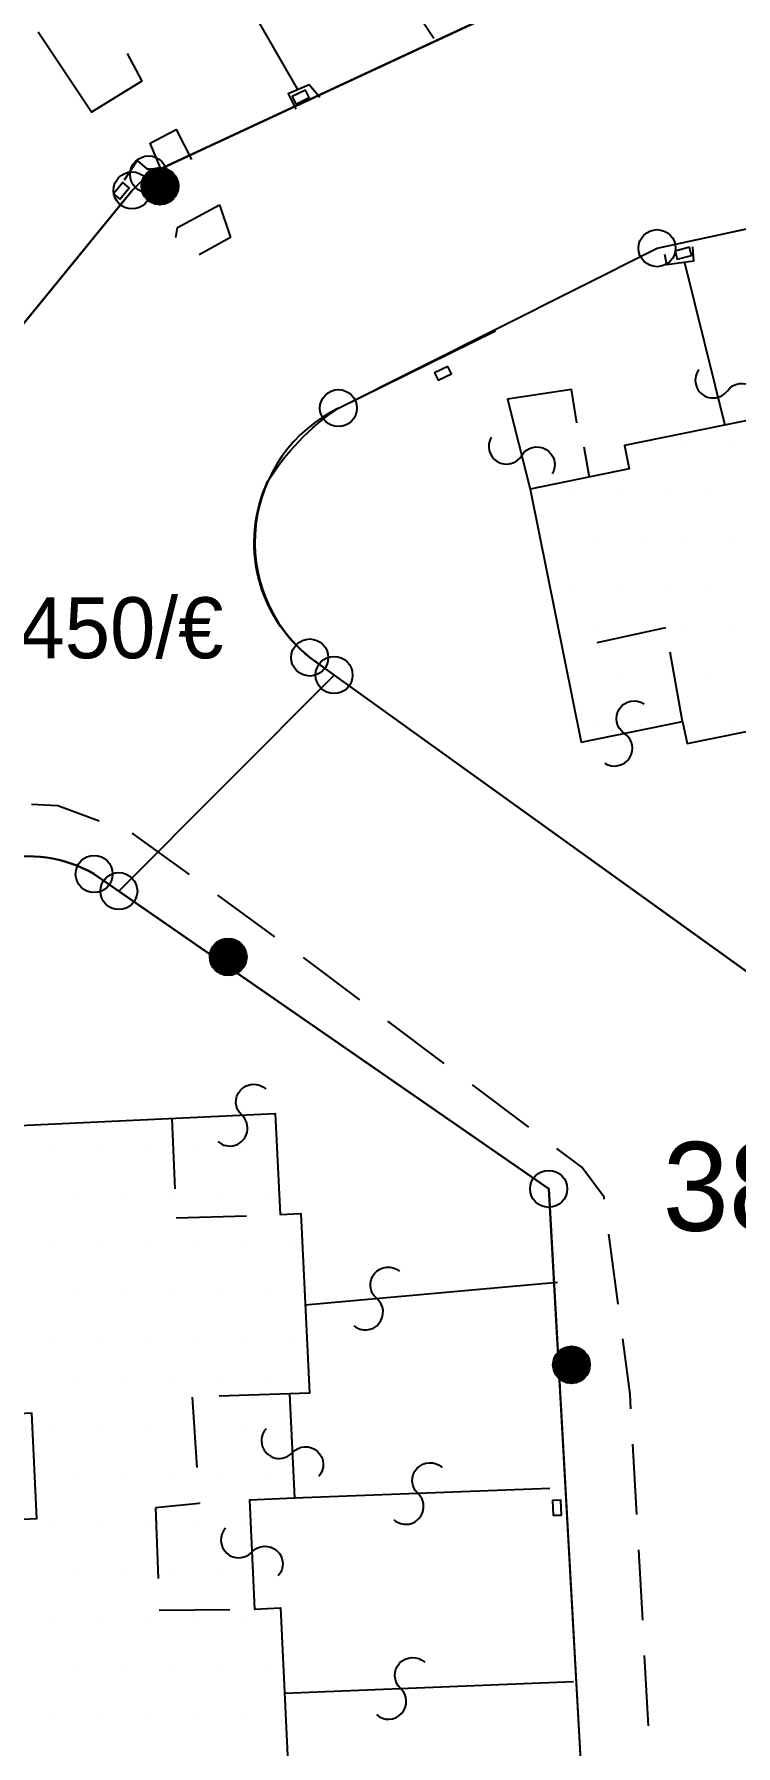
# Model space of a CAD drawing. Extents: x 160399 to 161261, y 619805 to 620526.
# Drawn here: x 160880.8 to 160904.5, y 620103.4 to 620161.2 of the extents above; entities that cross this region are included whole.
import ezdxf
from ezdxf.enums import TextEntityAlignment as Align

# ---------------------------------------------------------------- set-up
doc = ezdxf.new("R2010")
doc.units = 0
doc.header["$LTSCALE"] = 0.375
doc.header["$MEASUREMENT"] = 0
doc.linetypes.add('HIDDEN', pattern=[9.525, 6.35, -3.175])
doc.layers.get('0').update_dxf_attribs({"linetype": 'CONTINUOUS'})
for name, color, linetype in [('FNCP002', 251, 'CONTINUOUS'), ('PCLP004', 7, 'CONTINUOUS'), ('PCLS002', 2, 'CONTINUOUS'), ('PH-BLDH001', 3, 'CONTINUOUS'), ('PH-BLDP001', 3, 'CONTINUOUS'), ('PH-BLDP030', 3, 'HIDDEN'), ('PH-FNCP000', 3, 'CONTINUOUS'), ('PH-FNCP006', 3, 'CONTINUOUS'), ('PH-LGTS008', 3, 'CONTINUOUS'), ('PH-PHNS006', 3, 'CONTINUOUS'), ('PH-RODP021', 3, 'HIDDEN'), ('SRVS002', 6, 'CONTINUOUS'), ('SRVS007', 2, 'CONTINUOUS'), ('UD_PCLS008', 11, 'CONTINUOUS')]:
    doc.layers.add(name, color=color, linetype=linetype)
doc.styles.add('HEBTXT', font='hebtxt')

# ---------------------------------------------------------------- blocks, each defined once
blk = doc.blocks.new('*X21')
at = {"color": 0}
for p, q in [((160942.3375, 620156.875), (160942.3375, 620156.875)), ((160938.36875, 620155.2875), (160938.36875, 620155.2875)), ((160939.95625, 620155.2875), (160939.95625, 620155.2875)), ((160941.54375, 620155.2875), (160941.54375, 620155.2875)), ((160943.13125, 620155.2875), (160943.13125, 620155.2875)), ((160928.05, 620153.7), (160928.05, 620153.7)), ((160929.6375, 620153.7), (160929.6375, 620153.7)), ((160931.225, 620153.7), (160931.225, 620153.7)), ((160932.8125, 620153.7), (160932.8125, 620153.7)), ((160934.4, 620153.7), (160934.4, 620153.7)), ((160935.9875, 620153.7), (160935.9875, 620153.7)), ((160937.575, 620153.7), (160937.575, 620153.7)), ((160939.1625, 620153.7), (160939.1625, 620153.7)), ((160940.75, 620153.7), (160940.75, 620153.7)), ((160942.3375, 620153.7), (160942.3375, 620153.7)), ((160925.66875, 620152.1125), (160925.66875, 620152.1125)), ((160927.25625, 620152.1125), (160927.25625, 620152.1125)), ((160928.84375, 620152.1125), (160928.84375, 620152.1125)), ((160930.43125, 620152.1125), (160930.43125, 620152.1125)), ((160932.01875, 620152.1125), (160932.01875, 620152.1125)), ((160933.60625, 620152.1125), (160933.60625, 620152.1125)), ((160935.19375, 620152.1125), (160935.19375, 620152.1125)), ((160936.78125, 620152.1125), (160936.78125, 620152.1125)), ((160938.36875, 620152.1125), (160938.36875, 620152.1125)), ((160939.95625, 620152.1125), (160939.95625, 620152.1125)), ((160941.54375, 620152.1125), (160941.54375, 620152.1125)), ((160943.13125, 620152.1125), (160943.13125, 620152.1125)), ((160918.525, 620150.525), (160918.525, 620150.525)), ((160920.1125, 620150.525), (160920.1125, 620150.525)), ((160921.7, 620150.525), (160921.7, 620150.525)), ((160923.2875, 620150.525), (160923.2875, 620150.525)), ((160924.875, 620150.525), (160924.875, 620150.525)), ((160926.4625, 620150.525), (160926.4625, 620150.525)), ((160928.05, 620150.525), (160928.05, 620150.525)), ((160929.6375, 620150.525), (160929.6375, 620150.525)), ((160931.225, 620150.525), (160931.225, 620150.525)), ((160932.8125, 620150.525), (160932.8125, 620150.525)), ((160934.4, 620150.525), (160934.4, 620150.525)), ((160935.9875, 620150.525), (160935.9875, 620150.525)), ((160937.575, 620150.525), (160937.575, 620150.525)), ((160939.1625, 620150.525), (160939.1625, 620150.525)), ((160940.75, 620150.525), (160940.75, 620150.525)), ((160942.3375, 620150.525), (160942.3375, 620150.525)), ((160943.925, 620150.525), (160943.925, 620150.525)), ((160914.55625, 620148.9375), (160914.55625, 620148.9375)), ((160916.14375, 620148.9375), (160916.14375, 620148.9375)), ((160917.73125, 620148.9375), (160917.73125, 620148.9375)), ((160919.31875, 620148.9375), (160919.31875, 620148.9375)), ((160920.90625, 620148.9375), (160920.90625, 620148.9375)), ((160922.49375, 620148.9375), (160922.49375, 620148.9375)), ((160924.08125, 620148.9375), (160924.08125, 620148.9375)), ((160925.66875, 620148.9375), (160925.66875, 620148.9375)), ((160927.25625, 620148.9375), (160927.25625, 620148.9375)), ((160928.84375, 620148.9375), (160928.84375, 620148.9375)), ((160930.43125, 620148.9375), (160930.43125, 620148.9375)), ((160932.01875, 620148.9375), (160932.01875, 620148.9375)), ((160933.60625, 620148.9375), (160933.60625, 620148.9375)), ((160935.19375, 620148.9375), (160935.19375, 620148.9375)), ((160936.78125, 620148.9375), (160936.78125, 620148.9375)), ((160938.36875, 620148.9375), (160938.36875, 620148.9375)), ((160939.95625, 620148.9375), (160939.95625, 620148.9375)), ((160941.54375, 620148.9375), (160941.54375, 620148.9375)), ((160943.13125, 620148.9375), (160943.13125, 620148.9375)), ((160944.71875, 620148.9375), (160944.71875, 620148.9375)), ((160902.65, 620147.35), (160902.65, 620147.35)), ((160904.2375, 620147.35), (160904.2375, 620147.35)), ((160905.825, 620147.35), (160905.825, 620147.35)), ((160907.4125, 620147.35), (160907.4125, 620147.35)), ((160909, 620147.35), (160909, 620147.35)), ((160910.5875, 620147.35), (160910.5875, 620147.35)), ((160912.175, 620147.35), (160912.175, 620147.35)), ((160913.7625, 620147.35), (160913.7625, 620147.35)), ((160915.35, 620147.35), (160915.35, 620147.35)), ((160916.9375, 620147.35), (160916.9375, 620147.35)), ((160918.525, 620147.35), (160918.525, 620147.35)), ((160920.1125, 620147.35), (160920.1125, 620147.35)), ((160921.7, 620147.35), (160921.7, 620147.35)), ((160923.2875, 620147.35), (160923.2875, 620147.35)), ((160924.875, 620147.35), (160924.875, 620147.35)), ((160926.4625, 620147.35), (160926.4625, 620147.35)), ((160928.05, 620147.35), (160928.05, 620147.35)), ((160929.6375, 620147.35), (160929.6375, 620147.35)), ((160931.225, 620147.35), (160931.225, 620147.35)), ((160932.8125, 620147.35), (160932.8125, 620147.35)), ((160934.4, 620147.35), (160934.4, 620147.35)), ((160935.9875, 620147.35), (160935.9875, 620147.35)), ((160937.575, 620147.35), (160937.575, 620147.35)), ((160939.1625, 620147.35), (160939.1625, 620147.35)), ((160940.75, 620147.35), (160940.75, 620147.35)), ((160942.3375, 620147.35), (160942.3375, 620147.35)), ((160943.925, 620147.35), (160943.925, 620147.35)), ((160900.26875, 620145.7625), (160900.26875, 620145.7625)), ((160901.85625, 620145.7625), (160901.85625, 620145.7625)), ((160903.44375, 620145.7625), (160903.44375, 620145.7625)), ((160905.03125, 620145.7625), (160905.03125, 620145.7625)), ((160906.61875, 620145.7625), (160906.61875, 620145.7625)), ((160908.20625, 620145.7625), (160908.20625, 620145.7625)), ((160909.79375, 620145.7625), (160909.79375, 620145.7625)), ((160911.38125, 620145.7625), (160911.38125, 620145.7625)), ((160912.96875, 620145.7625), (160912.96875, 620145.7625)), ((160914.55625, 620145.7625), (160914.55625, 620145.7625)), ((160916.14375, 620145.7625), (160916.14375, 620145.7625)), ((160917.73125, 620145.7625), (160917.73125, 620145.7625)), ((160919.31875, 620145.7625), (160919.31875, 620145.7625)), ((160920.90625, 620145.7625), (160920.90625, 620145.7625)), ((160922.49375, 620145.7625), (160922.49375, 620145.7625)), ((160924.08125, 620145.7625), (160924.08125, 620145.7625)), ((160925.66875, 620145.7625), (160925.66875, 620145.7625)), ((160927.25625, 620145.7625), (160927.25625, 620145.7625)), ((160928.84375, 620145.7625), (160928.84375, 620145.7625)), ((160930.43125, 620145.7625), (160930.43125, 620145.7625)), ((160932.01875, 620145.7625), (160932.01875, 620145.7625)), ((160933.60625, 620145.7625), (160933.60625, 620145.7625)), ((160935.19375, 620145.7625), (160935.19375, 620145.7625)), ((160899.475, 620144.175), (160899.475, 620144.175)), ((160901.0625, 620144.175), (160901.0625, 620144.175)), ((160902.65, 620144.175), (160902.65, 620144.175)), ((160904.2375, 620144.175), (160904.2375, 620144.175)), ((160905.825, 620144.175), (160905.825, 620144.175)), ((160907.4125, 620144.175), (160907.4125, 620144.175)), ((160909, 620144.175), (160909, 620144.175)), ((160910.5875, 620144.175), (160910.5875, 620144.175)), ((160912.175, 620144.175), (160912.175, 620144.175)), ((160913.7625, 620144.175), (160913.7625, 620144.175)), ((160915.35, 620144.175), (160915.35, 620144.175)), ((160916.9375, 620144.175), (160916.9375, 620144.175)), ((160918.525, 620144.175), (160918.525, 620144.175)), ((160920.1125, 620144.175), (160920.1125, 620144.175)), ((160921.7, 620144.175), (160921.7, 620144.175)), ((160923.2875, 620144.175), (160923.2875, 620144.175)), ((160924.875, 620144.175), (160924.875, 620144.175)), ((160926.4625, 620144.175), (160926.4625, 620144.175)), ((160929.6375, 620144.175), (160929.6375, 620144.175)), ((160900.26875, 620142.5875), (160900.26875, 620142.5875)), ((160901.85625, 620142.5875), (160901.85625, 620142.5875)), ((160903.44375, 620142.5875), (160903.44375, 620142.5875)), ((160905.03125, 620142.5875), (160905.03125, 620142.5875)), ((160906.61875, 620142.5875), (160906.61875, 620142.5875)), ((160908.20625, 620142.5875), (160908.20625, 620142.5875)), ((160909.79375, 620142.5875), (160909.79375, 620142.5875)), ((160911.38125, 620142.5875), (160911.38125, 620142.5875)), ((160912.96875, 620142.5875), (160912.96875, 620142.5875)), ((160914.55625, 620142.5875), (160914.55625, 620142.5875)), ((160916.14375, 620142.5875), (160916.14375, 620142.5875)), ((160917.73125, 620142.5875), (160917.73125, 620142.5875)), ((160919.31875, 620142.5875), (160919.31875, 620142.5875)), ((160920.90625, 620142.5875), (160920.90625, 620142.5875)), ((160922.49375, 620142.5875), (160922.49375, 620142.5875)), ((160924.08125, 620142.5875), (160924.08125, 620142.5875)), ((160925.66875, 620142.5875), (160925.66875, 620142.5875)), ((160901.0625, 620141), (160901.0625, 620141)), ((160902.65, 620141), (160902.65, 620141)), ((160904.2375, 620141), (160904.2375, 620141)), ((160905.825, 620141), (160905.825, 620141)), ((160907.4125, 620141), (160907.4125, 620141)), ((160909, 620141), (160909, 620141)), ((160910.5875, 620141), (160910.5875, 620141)), ((160912.175, 620141), (160912.175, 620141)), ((160913.7625, 620141), (160913.7625, 620141)), ((160915.35, 620141), (160915.35, 620141)), ((160916.9375, 620141), (160916.9375, 620141)), ((160918.525, 620141), (160918.525, 620141)), ((160920.1125, 620141), (160920.1125, 620141)), ((160921.7, 620141), (160921.7, 620141)), ((160900.26875, 620139.4125), (160900.26875, 620139.4125)), ((160901.85625, 620139.4125), (160901.85625, 620139.4125)), ((160903.44375, 620139.4125), (160903.44375, 620139.4125)), ((160905.03125, 620139.4125), (160905.03125, 620139.4125)), ((160906.61875, 620139.4125), (160906.61875, 620139.4125)), ((160908.20625, 620139.4125), (160908.20625, 620139.4125)), ((160909.79375, 620139.4125), (160909.79375, 620139.4125)), ((160901.0625, 620137.825), (160901.0625, 620137.825)), ((160902.65, 620137.825), (160902.65, 620137.825)), ((160904.2375, 620137.825), (160904.2375, 620137.825)), ((160905.825, 620137.825), (160905.825, 620137.825))]:
    blk.add_line(p, q, dxfattribs=at)
blk = doc.blocks.new('*X19')
at = {"color": 0}
for p, q in [((160882.80625, 620123.5375), (160882.80625, 620123.5375)), ((160884.39375, 620123.5375), (160884.39375, 620123.5375)), ((160885.98125, 620123.5375), (160885.98125, 620123.5375)), ((160887.56875, 620123.5375), (160887.56875, 620123.5375)), ((160889.15625, 620123.5375), (160889.15625, 620123.5375)), ((160883.6, 620121.95), (160883.6, 620121.95)), ((160885.1875, 620121.95), (160885.1875, 620121.95)), ((160886.775, 620121.95), (160886.775, 620121.95)), ((160888.3625, 620121.95), (160888.3625, 620121.95)), ((160889.95, 620121.95), (160889.95, 620121.95)), ((160882.80625, 620120.3625), (160882.80625, 620120.3625)), ((160884.39375, 620120.3625), (160884.39375, 620120.3625)), ((160885.98125, 620120.3625), (160885.98125, 620120.3625)), ((160887.56875, 620120.3625), (160887.56875, 620120.3625)), ((160889.15625, 620120.3625), (160889.15625, 620120.3625)), ((160890.74375, 620120.3625), (160890.74375, 620120.3625)), ((160883.6, 620118.775), (160883.6, 620118.775)), ((160885.1875, 620118.775), (160885.1875, 620118.775)), ((160886.775, 620118.775), (160886.775, 620118.775)), ((160888.3625, 620118.775), (160888.3625, 620118.775)), ((160889.95, 620118.775), (160889.95, 620118.775)), ((160882.80625, 620117.1875), (160882.80625, 620117.1875)), ((160884.39375, 620117.1875), (160884.39375, 620117.1875)), ((160885.98125, 620117.1875), (160885.98125, 620117.1875)), ((160887.56875, 620117.1875), (160887.56875, 620117.1875)), ((160889.15625, 620117.1875), (160889.15625, 620117.1875)), ((160890.74375, 620117.1875), (160890.74375, 620117.1875)), ((160883.6, 620115.6), (160883.6, 620115.6)), ((160885.1875, 620115.6), (160885.1875, 620115.6)), ((160886.775, 620115.6), (160886.775, 620115.6)), ((160888.3625, 620115.6), (160888.3625, 620115.6)), ((160889.95, 620115.6), (160889.95, 620115.6)), ((160882.80625, 620114.0125), (160882.80625, 620114.0125)), ((160884.39375, 620114.0125), (160884.39375, 620114.0125)), ((160885.98125, 620114.0125), (160885.98125, 620114.0125)), ((160887.56875, 620114.0125), (160887.56875, 620114.0125)), ((160889.15625, 620114.0125), (160889.15625, 620114.0125)), ((160890.74375, 620114.0125), (160890.74375, 620114.0125)), ((160883.6, 620112.425), (160883.6, 620112.425)), ((160885.1875, 620112.425), (160885.1875, 620112.425)), ((160886.775, 620112.425), (160886.775, 620112.425)), ((160888.3625, 620112.425), (160888.3625, 620112.425)), ((160889.95, 620112.425), (160889.95, 620112.425)), ((160882.80625, 620110.8375), (160882.80625, 620110.8375)), ((160884.39375, 620110.8375), (160884.39375, 620110.8375)), ((160885.98125, 620110.8375), (160885.98125, 620110.8375)), ((160887.56875, 620110.8375), (160887.56875, 620110.8375)), ((160889.15625, 620110.8375), (160889.15625, 620110.8375)), ((160883.6, 620109.25), (160883.6, 620109.25)), ((160885.1875, 620109.25), (160885.1875, 620109.25)), ((160886.775, 620109.25), (160886.775, 620109.25)), ((160888.3625, 620109.25), (160888.3625, 620109.25)), ((160882.80625, 620107.6625), (160882.80625, 620107.6625)), ((160884.39375, 620107.6625), (160884.39375, 620107.6625)), ((160885.98125, 620107.6625), (160885.98125, 620107.6625)), ((160887.56875, 620107.6625), (160887.56875, 620107.6625)), ((160889.15625, 620107.6625), (160889.15625, 620107.6625)), ((160883.6, 620106.075), (160883.6, 620106.075)), ((160885.1875, 620106.075), (160885.1875, 620106.075)), ((160886.775, 620106.075), (160886.775, 620106.075)), ((160888.3625, 620106.075), (160888.3625, 620106.075)), ((160889.95, 620106.075), (160889.95, 620106.075)), ((160882.80625, 620104.4875), (160882.80625, 620104.4875)), ((160884.39375, 620104.4875), (160884.39375, 620104.4875)), ((160885.98125, 620104.4875), (160885.98125, 620104.4875)), ((160887.56875, 620104.4875), (160887.56875, 620104.4875)), ((160889.15625, 620104.4875), (160889.15625, 620104.4875))]:
    blk.add_line(p, q, dxfattribs=at)
blk = doc.blocks.new('PHNS006')
at = {"layer": 'PH-PHNS006', "flags": 128}
blk.add_lwpolyline([(-0.5, -0.3125), (0.5, -0.3125), (0.5, 0.25), (-0.5, 0.25), (-0.5, -0.3125)], dxfattribs=at)
blk = doc.blocks.new('*X10')
at = {"color": 0}
for p, q in [((-0.152, 0.476), (0.152, 0.476)), ((-0.5, 0), (0.5, 0)), ((-0.499, 0.032), (0.499, 0.032)), ((-0.496, 0.064), (0.496, 0.064)), ((-0.491, 0.095), (0.491, 0.095)), ((-0.484, 0.127), (0.484, 0.127)), ((-0.474, 0.159), (0.474, 0.159)), ((-0.462, 0.191), (0.462, 0.191)), ((-0.448, 0.222), (0.448, 0.222)), ((-0.431, 0.254), (0.431, 0.254)), ((-0.41, 0.286), (0.41, 0.286)), ((-0.386, 0.318), (0.386, 0.318)), ((-0.358, 0.349), (0.358, 0.349)), ((-0.324, 0.381), (0.324, 0.381)), ((-0.282, 0.413), (0.282, 0.413)), ((-0.229, 0.445), (0.229, 0.445)), ((-0.499, -0.032), (0.499, -0.032)), ((-0.496, -0.064), (0.496, -0.064)), ((-0.491, -0.095), (0.491, -0.095)), ((-0.484, -0.127), (0.484, -0.127)), ((-0.474, -0.159), (0.474, -0.159)), ((-0.462, -0.191), (0.462, -0.191)), ((-0.448, -0.222), (0.448, -0.222)), ((-0.431, -0.254), (0.431, -0.254)), ((-0.41, -0.286), (0.41, -0.286)), ((-0.386, -0.318), (0.386, -0.318)), ((-0.358, -0.349), (0.358, -0.349)), ((-0.324, -0.381), (0.324, -0.381)), ((-0.282, -0.413), (0.282, -0.413)), ((-0.229, -0.445), (0.229, -0.445)), ((-0.152, -0.476), (0.152, -0.476))]:
    blk.add_line(p, q, dxfattribs=at)
blk = doc.blocks.new('LGTS008')
blk.add_circle((0, 0), 0.5)
blk.add_blockref('*X10', (0, 0))
at = {"style": 'HEBTXT', "flags": 8}
blk.add_attdef('DESC', text='', height=1.5, dxfattribs=at).set_placement((-3.815, -0.648), align=Align.CENTER)
at = {"style": 'HEBTXT', "flags": 9}
blk.add_attdef('ID', (0, -2.843), '', height=1.5, dxfattribs=at)
blk = doc.blocks.new('SRVS002')
for radius in [1.25, 0.1]:
    blk.add_circle((0, 0), radius)
blk = doc.blocks.new('PCLS002')
blk.add_lwpolyline([(-0.849, -0.849, 1), (0, 0, -1), (0.849, 0.849, -1)], format="xyb")
blk = doc.blocks.new('PCLS008')
at = {"style": 'HEBTXT', "flags": 1}
blk.add_attdef('CAPTION', text='', height=1.5, dxfattribs=at).set_placement((-0.165, -14.191), align=Align.CENTER)
blk = doc.blocks.new('SRVS007')
blk.add_circle((0, 0), 0.5)
at = {"style": 'HEBTXT'}
blk.add_attdef('NAME', text='', height=1.8, dxfattribs=at).set_placement((-0.011, -2.996), align=Align.CENTER)
for tag, flags, p in [('KIND', 1, (0, -6.042, -0.001)), ('HEIGHT', 1, (0, -8, -0.001)), ('SOURCE-CODE', 9, (0, -9.958, -0.001)), ('MARK-CODE', 9, (0, -11.916, -0.001))]:
    blk.add_attdef(tag, text='', height=1.8, dxfattribs=dict(at, flags=flags)).set_placement(p, align=Align.CENTER)

msp = doc.modelspace()

# ---------------------------------------------------------------- linework, layer by layer
at = {"layer": 'FNCP002', "flags": 128}
for points in [[(160884.66, 620156.44), (160900.54, 620163.83), (160907.57, 620165.39), (160931.98, 620170.67)], [(160875.96, 620145.94), (160884.1, 620155.9)], [(160945.586, 620137.951), (160905.48, 620129.08), (160890.1, 620140.13)]]:
    msp.add_lwpolyline(points, dxfattribs=at)
for points in [[(160901.83, 620153.95), (160936.33, 620161.39, -0.095924)], [(160890.1, 620140.13, -0.346164), (160888.68, 620146.07, -0.10816), (160891.07, 620148.55), (160896.38, 620151.16)], [(160876.86, 620131.43, -0.394739), (160882.82, 620132.82, -1.371845)], [(160935.3, 620052.47), (160901.54, 620062.02), (160898.17, 620122.19), (160882.82, 620132.82, 0.233875)]]:
    msp.add_lwpolyline(points, format="xyb", dxfattribs=at)
at = {"layer": 'PCLP004'}
for p, q in [((160900.54, 620163.83), (160884.66, 620156.44)), ((160901.83, 620153.95), (160936.33, 620161.39)), ((160884.66, 620156.44), (160884.1, 620155.9)), ((160884.1, 620155.9), (160875.96, 620145.94)), ((160891.07, 620148.55), (160901.83, 620153.95)), ((160890.1, 620140.13), (160890.923, 620139.539)), ((160883.655, 620132.242), (160890.923, 620139.539)), ((160890.923, 620139.539), (160905.48, 620129.08)), ((160882.82, 620132.82), (160883.655, 620132.242)), ((160883.655, 620132.242), (160898.17, 620122.19)), ((160898.17, 620122.19), (160901.54, 620062.02))]:
    msp.add_line(p, q, dxfattribs=at)
for centre, radius, start, end in [((160893.279, 620144.03), 5.031, 116.04247, 230.8143), ((160880.583, 620128.939), 4.48, 60.04575, 146.21014)]:
    msp.add_arc(centre, radius, start, end, dxfattribs=at)
at = {"layer": 'PH-BLDP001'}
for points in [[(160906.595, 620148.476), (160900.731, 620147.29), (160900.892, 620146.497), (160897.542, 620145.819), (160899.271, 620137.272), (160902.693, 620137.964), (160902.844, 620137.221), (160908.693, 620138.404)], [(160878.997, 620101.343), (160878.714, 620107.343), (160879.458, 620107.378), (160879.287, 620110.983), (160880.88, 620111.058), (160880.712, 620114.611), (160879.797, 620114.568), (160879.504, 620120.773), (160879.99, 620120.796), (160879.824, 620124.302), (160888.938, 620124.733), (160889.099, 620121.319), (160889.805, 620121.353), (160890.091, 620115.297), (160889.421, 620115.265), (160889.588, 620111.746), (160888.065, 620111.674), (160888.238, 620107.999), (160889.114, 620108.041), (160889.395, 620102.104)]]:
    msp.add_lwpolyline(points, dxfattribs=at)
at = {"layer": 'PH-BLDP030'}
for points in [[(160902.693, 620137.964), (160902.119, 620141.136), (160898.643, 620140.374)], [(160885.448, 620124.568), (160885.588, 620121.21), (160889.099, 620121.319)], [(160889.421, 620115.265), (160886.135, 620115.159), (160886.366, 620111.564), (160884.893, 620111.416), (160885.017, 620107.969), (160888.238, 620107.999)]]:
    msp.add_lwpolyline(points, dxfattribs=at)
at = {"layer": 'PH-FNCP000'}
for points in [[(160894.293, 620161.024), (160891.461, 620165.296)], [(160889.703, 620159.306), (160887.018, 620163.971)], [(160883.936, 620160.523), (160884.432, 620159.593), (160882.729, 620158.541), (160880.934, 620161.247)], [(160890.438, 620159.042), (160890.084, 620159.469), (160889.367, 620159.163), (160889.627, 620158.638)], [(160883.849, 620156.254), (160884.278, 620156.906), (160884.594, 620156.633), (160885.07, 620156.629), (160884.713, 620157.499), (160885.591, 620157.955), (160886.106, 620156.945)], [(160903.022, 620153.998), (160903.058, 620153.514), (160902.157, 620153.382), (160902.093, 620153.734)], [(160902.753, 620153.47), (160904.123, 620147.976)], [(160899.122, 620148.058), (160898.946, 620149.184), (160896.785, 620148.851), (160897.542, 620145.819)], [(160899.361, 620147.248), (160899.538, 620146.223)]]:
    msp.add_lwpolyline(points, dxfattribs=at)
at = {"layer": 'PH-FNCP006'}
for points in [[(160889.95, 620118.269), (160898.468, 620119.037)], [(160898.207, 620112.07), (160889.588, 620111.746)], [(160889.25, 620105.164), (160899.014, 620105.56)]]:
    msp.add_lwpolyline(points, dxfattribs=at)
at = {"layer": 'PH-RODP021', "flags": 128}
msp.add_lwpolyline([(160887.053, 620155.415), (160887.429, 620154.313), (160886.265, 620153.674), (160885.546, 620154.05), (160885.631, 620154.645), (160887.053, 620155.415)], close=True, dxfattribs=at)
msp.add_lwpolyline([(160903.914, 620061.261), (160900.922, 620115.254), (160900.039, 620121.914), (160899.295, 620122.917), (160889.937, 620129.971), (160884.143, 620134.176), (160881.591, 620135.125), (160879.744, 620135.217), (160878.245, 620134.834), (160876.298, 620133.486), (160874.947, 620131.597), (160873.685, 620128.042)], dxfattribs=at)

# ---------------------------------------------------------------- block references
at = {"layer": 'PCLS002'}
for p, rotation in [((160904.207, 620149.138, 34.717), 278.8714570092458), ((160897.259, 620146.951, 35.041), 284.0184566531624), ((160900.73, 620137.567, 40.01), 11.43223537957408), ((160887.805, 620124.679, 39.127), 2.707493665607485), ((160892.362, 620118.486, 33.896), 5.151972321461049), ((160889.515, 620113.285, 39.99), 272.7170280661466), ((160893.755, 620111.903, 33.896), 2.152813054694954), ((160888.147, 620109.928, 39.912), 272.6951993622245), ((160893.17, 620105.323, 33.709), 2.322480605497005)]:
    msp.add_blockref('PCLS002', p, dxfattribs=dict(at, rotation=rotation))
at = {"layer": 'PH-BLDH001'}
for name in ['*X21', '*X19']:
    msp.add_blockref(name, (-1.37, 0.02), dxfattribs=at)
at = {"layer": 'PH-LGTS008', "xscale": 1.25, "yscale": 1.25, "zscale": 1.25}
for p in [(160885.042, 620156.044, 33.059), (160887.347, 620130.02, 33.26), (160898.94, 620116.248, 34.244)]:
    msp.add_blockref('LGTS008', p, dxfattribs=at)
at = {"layer": 'PH-PHNS006', "xscale": 0.5, "yscale": 0.5, "zscale": 0.5}
for p, rotation in [((160889.79, 620159.067, 34.544), 25.693487), ((160883.727, 620155.898, 34.161), 50.145985), ((160902.722, 620153.762, 33.426), 195.492041), ((160894.608, 620149.709, 34.412), 205.576238), ((160898.435, 620111.421, 34.933), 91.59806899999998)]:
    msp.add_blockref('PHNS006', p, dxfattribs=dict(at, rotation=rotation))
at = {"layer": 'SRVS002'}
ref = msp.add_blockref('SRVS002', (160876.31, 620144.27, 1000), dxfattribs=dict(at, xscale=1.25, yscale=1.25, zscale=1.25))
ref.add_attrib('NAME', '2450/€', dxfattribs={"layer": '0', "height": 2.06, "style": 'HEBTXT'}).set_placement((160882.973, 620140.104), align=Align.CENTER)
at = {"layer": 'SRVS007', "xscale": 1.25, "yscale": 1.25, "zscale": 1.25}
for p in [(160884.66, 620156.44, 1000), (160884.1, 620155.9, 1000), (160901.83, 620153.95, 1000), (160891.07, 620148.55, 1000), (160890.1, 620140.13, 1000), (160890.923, 620139.539, 1000), (160882.82, 620132.82, 1000), (160883.655, 620132.242, 1000), (160898.17, 620122.19, 1000)]:
    msp.add_blockref('SRVS007', p, dxfattribs=at)
at = {"layer": 'UD_PCLS008'}
ref = msp.add_blockref('PCLS008', (160904.253, 620121.398, 38), dxfattribs=dict(at, xscale=1.25, yscale=1.25, zscale=1.25))
ref.add_attrib('PARCEL', '38', dxfattribs={"layer": '0', "height": 3, "style": 'HEBTXT'}).set_placement((160904.253, 620122.273), align=Align.MIDDLE_CENTER)

doc.saveas('drawing.dxf')
